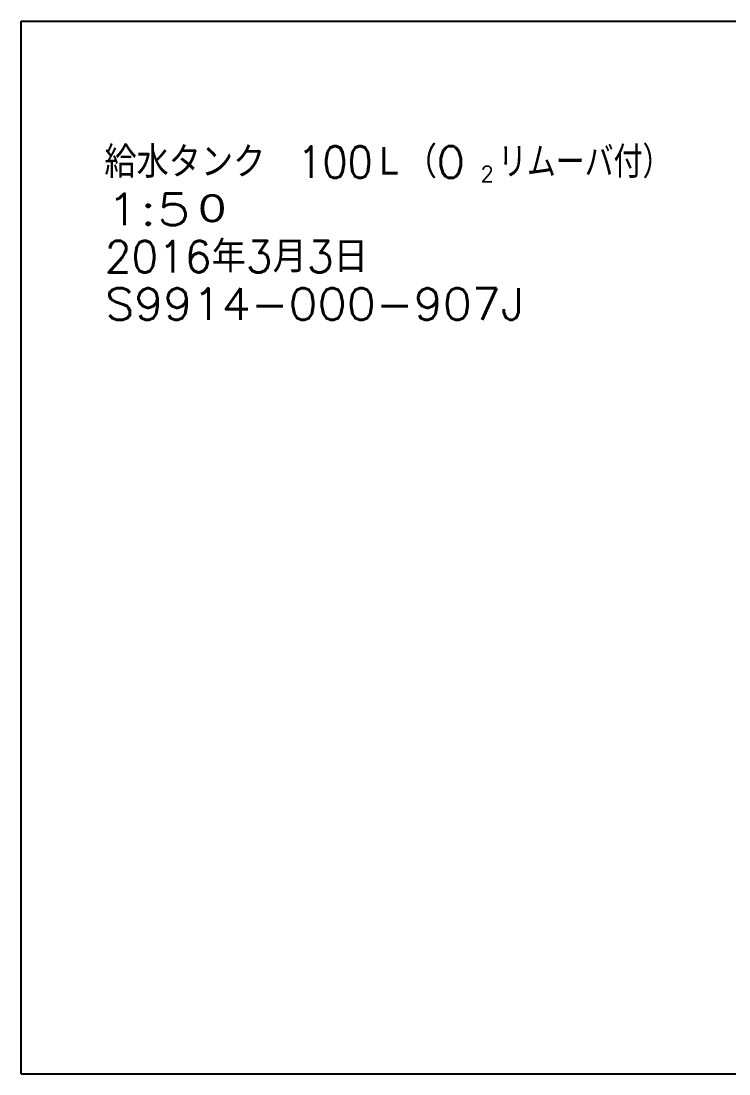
# Model space of a CAD drawing. Extents: x -7290 to 7072, y -4609 to 5403.
# Drawn here: x -7290 to -555, y -4609 to 5403 of the extents above; entities that cross this region are included whole.
import ezdxf
from ezdxf.enums import TextEntityAlignment as Align

# ---------------------------------------------------------------- set-up
doc = ezdxf.new("R2010")
doc.units = 0
doc.linetypes.add('NON_PLOTING', pattern=[0])
doc.layers.get('DEFPOINTS').update_dxf_attribs({"linetype": 'CONTINUOUS'})
doc.layers.add('FV', color=7, linetype='CONTINUOUS')
doc.styles.add('MX_NOTE_STANDARD', font='txt.shx', dxfattribs={"bigfont": 'extfont.shx'})

msp = doc.modelspace()

# ---------------------------------------------------------------- linework, layer by layer
at = {"layer": 'DEFPOINTS', "color": 3, "linetype": 'NON_PLOTING'}
msp.add_line((-7290.447228, -4609.455635), (7072.052772, -4609.455635), dxfattribs=at)
at = {"layer": 'FV', "color": 3, "linetype": 'CONTINUOUS'}
for p, q in [((-7290.447228, 5403.044365), (7072.052772, 5403.044365)), ((-7290.447228, -4609.455635), (-7290.447228, 5403.044365))]:
    msp.add_line(p, q, dxfattribs=at)

# ---------------------------------------------------------------- texts
at = {"layer": 'FV', "color": 110, "linetype": 'CONTINUOUS', "style": 'MX_NOTE_STANDARD'}
for s, width, p in [('給水タンク\u3000100Ｌ（O', 0.927835, (-6497.436824, 4062.084435)), ('リムーバ付）', 0.833333, (-2752.16191, 4062.084435)), ('1:5０', 1.25, (-6481.328577, 3612.084435)), ('2016年3月3日', 0.989011, (-6494.378027, 3162.084435)), ('S9914-000-907J', 1.076923, (-6489.982421, 2712.084435))]:
    msp.add_text(s, height=300, dxfattribs=dict(at, width=width)).set_placement(p, align=Align.MIDDLE_LEFT)
msp.add_text('2', height=150, dxfattribs=at).set_placement((-2918.828575, 3949.584435), align=Align.MIDDLE_LEFT)

doc.saveas('drawing.dxf')
